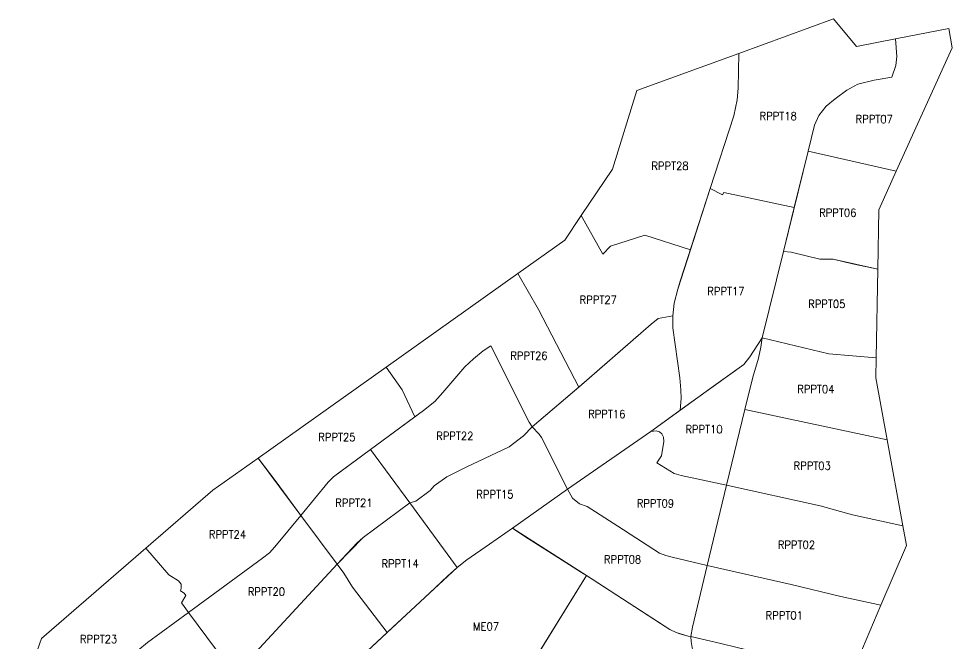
# Model space of a CAD drawing. Header units: metres. Extents: x 267238 to 306780, y 5029040 to 5062814.
# Drawn here: x 295122 to 306780, y 5055014 to 5062814 of the extents above; entities that cross this region are included whole.
import ezdxf
from ezdxf.enums import TextEntityAlignment as Align

# ---------------------------------------------------------------- set-up
doc = ezdxf.new("R2010")
doc.units = ezdxf.units.M
doc.header["$MEASUREMENT"] = 0
for name, color, linetype, lineweight in [('index Montréal-Est', 7, 'Continuous', 0), ('index Rivière-des-Prairies- Pointes-aux-Trembles', 7, 'Continuous', 0), ('nom', 7, 'Continuous', 0)]:
    doc.layers.add(name, color=color, linetype=linetype, lineweight=lineweight)
doc.styles.add('Style-STANDARD', font='STANDARD.shx')

msp = doc.modelspace()

# ---------------------------------------------------------------- linework, layer by layer
at = {"layer": 'index Montréal-Est', "color": 6, "linetype": 'Continuous', "lineweight": 0, "elevation": 10, "flags": 128}
for points in [[(301289.512, 5056452.487), (301442.938, 5056350), (301956.094, 5056022), (302150.781, 5055898), (302212.835259, 5055859.126423), (301036.698438, 5053962.542546), (299525.788, 5054892.359), (299478.473, 5054920.389), (299530.197, 5054968.694), (299714.452, 5055140.139), (299724.869, 5055149.264), (299803.878, 5055224.299), (299848.69, 5055266.227), (300135.355, 5055532.599), (300321.336, 5055706.484), (300475.231, 5055850.954), (300595.777, 5055959.234), (300717.221, 5056054.78), (300999.339, 5056253.348), (301289.512, 5056452.487)], [(302212.835259, 5055859.126423), (302270.509, 5055822.997), (303136.813, 5055261.5), (303252.156, 5055187.5), (303329.813, 5055149.5), (303481.126, 5055104.392), (303514.153, 5055098.893), (303517.114, 5055036.894), (303534.616, 5054937.31), (303552.214, 5054847.35), (303552.375, 5054773.5), (303539.817, 5054709.57), (303494.052, 5054581.14), (303319.413, 5054113.465), (303316.083293, 5054099.993114), (302753.983237, 5054227.407216), (302460.774579, 5054312.53318), (301595.836083, 5054864.182069), (302212.835259, 5055859.126423)], [(303514.153, 5055098.893), (303889.505, 5055012.692), (304093.842, 5054963.179), (304306.297, 5054913.752), (304333.036, 5054911.487), (304537.311, 5054863.991), (304773.549, 5054808.979), (304981.031, 5054762.5), (305194.703, 5054712.863), (304782.406, 5054177), (304628.531, 5054216), (304598.128878, 5054168.895113), (304150, 5054273), (303442.372, 5054443.045), (303494.052, 5054581.14), (303539.817, 5054709.57), (303552.375, 5054773.5), (303552.214, 5054847.35), (303534.616, 5054937.31), (303517.114, 5055036.894), (303514.153, 5055098.893)]]:
    msp.add_lwpolyline(points, close=True, dxfattribs=at)
at = {"layer": 'index Rivière-des-Prairies- Pointes-aux-Trembles', "color": 5, "linetype": 'Continuous', "lineweight": 0, "elevation": 10, "flags": 128}
for points in [[(305296.914681, 5062813.854361), (305583.189839, 5062466.72895), (306069.97183, 5062561.923679), (306088.864567, 5062339.691509), (306074.99034, 5062229.582923), (306025.968072, 5062084.313614), (305803.51797, 5062044.526478), (305599.104363, 5061997.337084), (305461.287044, 5061921.463942), (305316.995086, 5061813.205921), (305204.151375, 5061719.752416), (305114.431375, 5061606.867985), (305058.934468, 5061485.656013), (304978.359941, 5061159.631477), (304805.781691, 5060457.301303), (303927.383742, 5060645.240709), (303909.809721, 5060615.631677), (303756.268279, 5060694.280667), (304051.308769, 5061598.682599), (304095.012583, 5061799.468843), (304106.343201, 5061945.200794), (304113.190973, 5062380.781517), (305296.914681, 5062813.854361)], [(306080.806387, 5060911.162625), (304978.359941, 5061159.631477), (305058.934468, 5061485.656013), (305114.431375, 5061606.867985), (305204.151375, 5061719.752416), (305316.995086, 5061813.205921), (305461.287044, 5061921.463942), (305599.104363, 5061997.337084), (305803.51797, 5062044.526478), (306025.968072, 5062084.313614), (306074.99034, 5062229.582923), (306088.864567, 5062339.691509), (306069.97183, 5062561.923679), (306736.965477, 5062692.360467), (306780.340501, 5062449.37268), (306080.806387, 5060911.162625)], [(304113.190973, 5062380.781517), (304106.343201, 5061945.200794), (304095.012583, 5061799.468843), (304051.308769, 5061598.682599), (303756.268279, 5060694.280667), (303509.465611, 5059927.705601), (302941.792737, 5060110.832387), (302512.629185, 5059974.81987), (302415.512433, 5059872.116541), (302147.309147, 5060356.89751), (302538.263156, 5060935.038076), (302841.888324, 5061915.667361), (304113.190973, 5062380.781517)], [(305848.530102, 5059685.376112), (305294.003, 5059810.935), (305127.928, 5059812.445), (304767.397, 5059898.148), (304670.149, 5059905.326), (304978.359941, 5061159.631477), (306080.806387, 5060911.162625), (305860.789993, 5060427.367163), (305848.530102, 5059685.376112)], [(304805.781691, 5060457.301303), (304670.149, 5059905.326), (304404.509955, 5058829.391667), (304252.259239, 5058591.347292), (304177.800889, 5058494.192658), (303382.44296, 5057923.819753), (303395.075909, 5058070.989892), (303391.83859, 5058181.098477), (303377.270651, 5058328.449672), (303291.481683, 5058955.09706), (303289.863023, 5059103.257877), (303306.049621, 5059260.324535), (303351.372095, 5059438.441364), (303383.745291, 5059537.215242), (303756.268279, 5060694.280667), (303909.809721, 5060615.631677), (303927.383742, 5060645.240709), (304805.781691, 5060457.301303)], [(302941.792737, 5060110.832387), (303509.465611, 5059927.705601), (303351.372095, 5059438.441364), (303306.049621, 5059260.324535), (303289.863023, 5059103.257877), (303106.675517, 5059069.572829), (303019.732901, 5058999.253432), (302118.425191, 5058213.719207), (301612.149509, 5059183.206204), (301355.330765, 5059634.03119), (301939.687825, 5060049.868279), (302147.309147, 5060356.89751), (302415.512433, 5059872.116541), (302512.629185, 5059974.81987), (302941.792737, 5060110.832387)], [(305830.273502, 5058580.453249), (305238.745565, 5058630.462089), (304404.509955, 5058829.391667), (304670.149, 5059905.326), (304767.397, 5059898.148), (305127.928, 5059812.445), (305294.003, 5059810.935), (305535.464, 5059754.102), (305848.530102, 5059685.376112), (305830.273502, 5058580.453249)], [(301612.149509, 5059183.206204), (302118.425191, 5058213.719207), (301534.776677, 5057717.224555), (301496.450244, 5057775.022026), (301017.456549, 5058729.786275), (300920.339797, 5058665.01841), (300801.02493, 5058567.866612), (300693.734042, 5058466.088538), (300418.165258, 5058144.331037), (300317.348821, 5058035.150921), (300177.685682, 5057919.494019), (300070.377693, 5057841.04251), (299909.398026, 5058179.745236), (299710.160006, 5058463.303451), (301355.330765, 5059634.03119), (301612.149509, 5059183.206204)], [(303289.863023, 5059103.257877), (303291.481683, 5058955.09706), (303377.270651, 5058328.449672), (303391.83859, 5058181.098477), (303395.075909, 5058070.989892), (303382.44296, 5057923.819753), (303016.752121, 5057659.089304), (301975.899277, 5056938.955365), (301649.813782, 5057583.062548), (301619.291374, 5057627.474799), (301534.776677, 5057717.224555), (302120.217889, 5058215.244208), (303019.732901, 5058999.253432), (303106.675517, 5059069.572829), (303289.863023, 5059103.257877)], [(304404.509955, 5058829.391667), (304389.71078, 5058710.955542), (304359.187481, 5058574.013773), (304290.741296, 5058337.604164), (304190.434972, 5057933.100412), (303961.611397, 5056989.081219), (303393.312321, 5057108.773569), (303307.523352, 5057134.681471), (303089.004281, 5057269.078715), (303148.094801, 5057357.447298), (303177.693151, 5057535.101486), (303173.068409, 5057587.842573), (303154.56944, 5057628.554991), (303123.121193, 5057654.462893), (303082.423461, 5057668.342126), (303016.752121, 5057659.089304), (303799.034499, 5058225.398171), (304177.800889, 5058494.192658), (304252.259239, 5058591.347292), (304404.509955, 5058829.391667)], [(305966.922118, 5057555.604007), (304190.434972, 5057933.100412), (304290.741296, 5058337.604164), (304359.187481, 5058574.013773), (304389.71078, 5058710.955542), (304404.509955, 5058829.391667), (305238.745565, 5058630.462089), (305830.273502, 5058580.453249), (305826.089974, 5058327.258429), (305966.922118, 5057555.604007)], [(301534.776677, 5057717.224555), (301423.786103, 5057604.343418), (301248.051028, 5057469.256157), (300710.740829, 5057212.808515), (300469.336331, 5057093.450592), (300310.249842, 5056981.957338), (300259.379162, 5056924.591515), (300079.01948, 5056791.354764), (300004.866793, 5056767.471613), (299515.496384, 5057435.375825), (300177.685682, 5057919.494019), (300317.348821, 5058035.150921), (300418.165258, 5058144.331037), (300693.734042, 5058466.088538), (300801.02493, 5058567.866612), (300920.339797, 5058665.01841), (301017.456549, 5058729.786275), (301496.450244, 5057775.022026), (301534.776677, 5057717.224555)], [(299909.398026, 5058179.745236), (300070.377693, 5057841.04251), (299515.496384, 5057435.375825), (299053.613987, 5057095.127617), (298987.019643, 5057028.509241), (298644.881805, 5056610.689647), (298111.605612, 5057325.748604), (299710.160006, 5058463.303451), (299909.398026, 5058179.745236)], [(306162.706674, 5056482.851619), (305533.098813, 5056619.257479), (305130.746237, 5056733.067193), (303961.611397, 5056989.081219), (304190.434972, 5057933.100412), (305966.922118, 5057555.604007), (306162.706674, 5056482.851619)], [(301975.899277, 5056938.955365), (301289.512, 5056452.487), (300999.339, 5056253.348), (300717.221, 5056054.78), (300595.777, 5055959.234), (300004.866793, 5056767.471613), (300079.01948, 5056791.354764), (300259.379162, 5056924.591515), (300310.249842, 5056981.957338), (300469.336331, 5057093.450592), (300710.740829, 5057212.808515), (301248.051028, 5057469.256157), (301423.786103, 5057604.343418), (301534.776677, 5057717.224555), (301619.291374, 5057627.474799), (301649.813782, 5057583.062548), (301975.899277, 5056938.955365)], [(303089.004281, 5057269.078715), (303307.523352, 5057134.681471), (303393.312321, 5057108.773569), (303961.611397, 5056989.081219), (303720.369824, 5055987.570649), (303281.792803, 5056088.042697), (303201.322288, 5056109.324188), (303125.476515, 5056141.709066), (302603.80559, 5056476.661232), (302220.085667, 5056723.364606), (302126.665874, 5056757.600048), (302037.870823, 5056826.996215), (301975.899277, 5056938.955365), (303016.752121, 5057659.089304), (303082.423461, 5057668.342126), (303123.121193, 5057654.462893), (303154.56944, 5057628.554991), (303173.068409, 5057587.842573), (303177.693151, 5057535.101486), (303148.094801, 5057357.447298), (303089.004281, 5057269.078715)], [(300004.866793, 5056767.471613), (299422.050665, 5056337.227938), (299097.738633, 5056001.568332), (298644.881805, 5056610.689647), (298987.019643, 5057028.509241), (299053.613987, 5057095.127617), (299119.28341, 5057144.166143), (299515.496384, 5057435.375825), (300004.866793, 5056767.471613)], [(298337.256648, 5057032.084943), (298644.881805, 5056610.689647), (298322.08422, 5056220.231946), (298252.715111, 5056146.211528), (298164.847574, 5056078.667898), (297241.605548, 5055400.503026), (297153.313838, 5055520.969689), (297206.959282, 5055611.6447), (297189.385775, 5055642.178122), (297143.139702, 5055668.085268), (297150.539074, 5055702.319711), (297149.614153, 5055752.283493), (297117.241902, 5055795.770488), (296997.002114, 5055870.716161), (296710.591181, 5056202.285028), (297547.966648, 5056924.654817), (298111.605612, 5057325.748604), (298337.256648, 5057032.084943)], [(306207.790185, 5056235.82783), (305887.809763, 5055489.877606), (305389.208065, 5055600.571358), (304766.024047, 5055747.922552), (303720.369824, 5055987.570649), (303961.611397, 5056989.081219), (305130.746237, 5056733.067193), (305533.098813, 5056619.257479), (306162.706674, 5056482.851619), (306207.790185, 5056235.82783)], [(303720.369824, 5055987.570649), (303534.223949, 5055215.19131), (303514.153, 5055098.893), (303481.126, 5055104.392), (303377.351, 5055133.934), (303329.813, 5055149.5), (303252.156, 5055187.5), (302212.835259, 5055859.126423), (301289.512, 5056452.487), (301975.899277, 5056938.955365), (302037.870823, 5056826.996215), (302126.665874, 5056757.600048), (302220.085667, 5056723.364606), (302603.80559, 5056476.661232), (303125.476515, 5056141.709066), (303201.322288, 5056109.324188), (303281.792803, 5056088.042697), (303720.369824, 5055987.570649)], [(300595.777, 5055959.234), (300135.355, 5055532.599), (299724.869, 5055149.264), (299291.972137, 5055714.970529), (299180.287872, 5055889.843765), (299097.738633, 5056001.568332), (299348.05695, 5056270.609562), (299422.050665, 5056337.227938), (300004.866793, 5056767.471613), (300595.777, 5055959.234)], [(299097.738633, 5056001.568332), (297822.615188, 5054622.76096), (297241.605548, 5055400.503026), (298164.847574, 5056078.667898), (298252.715111, 5056146.211528), (298322.08422, 5056220.231946), (298644.881805, 5056610.689647), (299097.738633, 5056001.568332)], [(296997.002114, 5055870.716161), (297117.241902, 5055795.770488), (297149.614153, 5055752.283493), (297150.539074, 5055702.319711), (297143.139702, 5055668.085268), (297189.385775, 5055642.178122), (297206.959282, 5055611.6447), (297153.313838, 5055520.969689), (297241.605548, 5055400.503026), (296730.470832, 5055025.774664), (296608.381201, 5054923.99659), (296123.34158, 5054450.241523), (295696.787628, 5054031.03482), (295496.80258, 5053879.501021), (295315.831189, 5053745.565803), (295132.502064, 5053996.531257), (295259.014, 5054116.033), (295121.592014, 5054267.424979), (295405.240463, 5055076.212005), (296710.591181, 5056202.285028), (296997.002114, 5055870.716161)], [(299724.869, 5055149.264), (299478.473, 5054920.389), (298782.021824, 5054270.939193), (298438.865949, 5053936.912309), (297822.615188, 5054622.76096), (299097.738633, 5056001.568332), (299180.287872, 5055889.843765), (299291.972137, 5055714.970529), (299724.869, 5055149.264)], [(305522.531745, 5054626.568314), (305194.703, 5054712.863), (304981.031, 5054762.5), (304773.549, 5054808.979), (304537.311, 5054863.991), (304333.036, 5054911.487), (304306.297, 5054913.752), (304126.235, 5054955.566), (304093.842, 5054963.179), (303889.505, 5055012.692), (303569.047, 5055086.494), (303514.153, 5055098.893), (303534.223949, 5055215.19131), (303720.369824, 5055987.570649), (304766.024047, 5055747.922552), (305389.208065, 5055600.571358), (305887.809763, 5055489.877606), (305522.531745, 5054626.568314)], [(297822.615188, 5054622.76096), (297573.811318, 5054354.899575), (297453.57153, 5054227.214355), (297352.755092, 5054145.791896), (296700.443015, 5053664.980725), (296123.34158, 5054450.241523), (296608.381201, 5054923.99659), (296730.470832, 5055025.774664), (297241.605548, 5055400.503026), (297822.615188, 5054622.76096)]]:
    msp.add_lwpolyline(points, close=True, dxfattribs=at)

# ---------------------------------------------------------------- texts
at = {"layer": 'nom', "color": 5, "linetype": 'Continuous', "lineweight": 0, "style": 'Style-STANDARD'}
for s, p in [('RPPT18', (304605.879523, 5061597.569108, 10)), ('RPPT07', (305805.163925, 5061559.603375, 10)), ('RPPT28', (303254.786968, 5060974.931079, 10)), ('RPPT06', (305349.739468, 5060390.258784, 10)), ('RPPT17', (303953.104468, 5059410.742861, 10)), ('RPPT27', (302359.118871, 5059304.438808, 10)), ('RPPT05', (305213.112132, 5059251.286781, 10)), ('RPPT26', (301493.812403, 5058605.869312, 10)), ('RPPT04', (305076.484795, 5058188.246244, 10)), ('RPPT16', (302465.384577, 5057876.92723, 10)), ('RPPT10', (303679.849795, 5057687.098563, 10)), ('RPPT25', (299095.243599, 5057588.387656, 10)), ('RPPT22', (300567.782675, 5057603.573949, 10)), ('RPPT03', (305030.942349, 5057231.509761, 10)), ('RPPT15', (301068.749577, 5056874.631867, 10)), ('RPPT21', (299307.775012, 5056768.327813, 10)), ('RPPT09', (303072.617186, 5056760.734667, 10)), ('RPPT24', (297728.970229, 5056373.484186, 10)), ('RPPT02', (304833.591751, 5056244.400692, 10)), ('RPPT14', (299884.64599, 5056009.013144, 10)), ('RPPT08', (302662.735175, 5056062.165171, 10)), ('RPPT20', (298214.756316, 5055659.728397, 10)), ('RPPT01', (304681.783599, 5055363.595676, 10)), ('RPPT23', (296119.803816, 5055067.462955, 10))]:
    msp.add_text(s, height=100, dxfattribs=at).set_placement(p, align=Align.MIDDLE_CENTER)
at = {"layer": 'nom', "color": 6, "linetype": 'Continuous', "lineweight": 0, "style": 'Style-STANDARD'}
msp.add_text('ME07', height=100, dxfattribs=at).set_placement((300957.530657, 5055225.791201, 10), align=Align.MIDDLE_CENTER)

doc.saveas('drawing.dxf')
